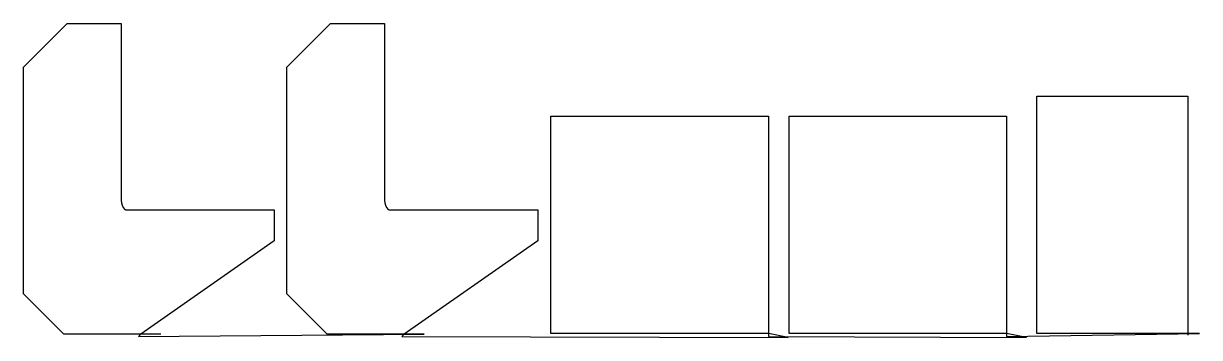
# Model space of a CAD drawing. Header units: metres. Extents: x 1187 to 2952, y 14 to 486.
import ezdxf

# ---------------------------------------------------------------- set-up
doc = ezdxf.new("R2010")
doc.units = ezdxf.units.M

msp = doc.modelspace()

# ---------------------------------------------------------------- linework, layer by layer
at = {"layer": 'TOOL_0'}
for p, q in [((1187.186, 420.205), (1252.625, 485.644)), ((1252.625, 485.644), (1333.686, 485.644)), ((1333.686, 485.644), (1333.686, 219.894)), ((1582.693, 420.204), (1648.132, 485.643)), ((1648.132, 485.643), (1729.193, 485.643)), ((1729.193, 485.643), (1729.193, 219.893)), ((1187.186, 79.584), (1187.186, 420.205)), ((1582.693, 79.583), (1582.693, 420.204)), ((2708.497, 20.124), (2708.497, 376.624)), ((2708.497, 376.624), (2934.997, 376.624)), ((2934.997, 376.624), (2934.997, 20.124)), ((1978.822, 20.159), (1978.822, 346.659)), ((1978.822, 346.659), (2305.322, 346.659)), ((2305.322, 346.659), (2305.322, 20.159)), ((2336.488, 20.159), (2336.488, 346.659)), ((2336.488, 346.659), (2662.988, 346.659)), ((2662.988, 346.659), (2662.988, 20.159)), ((1341.756, 205.644), (1563.686, 205.644)), ((1563.686, 205.644), (1563.686, 159.504)), ((1737.263, 205.643), (1959.193, 205.643)), ((1959.193, 205.643), (1959.193, 159.503)), ((1563.686, 159.504), (1363.172, 19.144)), ((1959.193, 159.503), (1758.679, 19.143)), ((1247.625, 19.145), (1187.186, 79.584)), ((1643.132, 19.144), (1582.693, 79.583)), ((1363.172, 19.145), (1247.625, 19.145)), ((1363.172, 19.144), (1359.747, 15.744)), ((1359.747, 15.744), (1788.738, 19.144)), ((1393.232, 19.145), (1363.172, 19.145)), ((1758.679, 19.144), (1643.132, 19.144)), ((1758.679, 19.143), (1755.254, 15.743)), ((1788.738, 19.144), (1758.679, 19.144)), ((2305.322, 20.159), (1978.822, 20.159)), ((2335.284, 14.198), (2305.322, 20.159)), ((2305.322, 20.159), (2305.322, 15.657)), ((2662.988, 20.159), (2336.488, 20.159)), ((2692.951, 14.198), (2662.988, 20.159)), ((2662.988, 20.159), (2662.988, 15.657)), ((2662.988, 15.657), (2952.497, 20.124)), ((2934.997, 20.124), (2708.497, 20.124)), ((2952.497, 20.124), (2934.997, 20.124)), ((2934.997, 20.124), (2934.997, 17.624)), ((1755.254, 15.743), (2335.284, 14.198)), ((2305.322, 15.657), (2692.951, 14.198))]:
    msp.add_line(p, q, dxfattribs=at)
for centre, radius, start, end in [((1352.582, 219.832), 18.896, 179.812006, 224.783451), ((1748.089, 219.831), 18.896, 179.812006, 224.783451), ((1341.785, 209.978), 4.335, 232.894819, 269.616624), ((1737.292, 209.977), 4.335, 232.894819, 269.616624)]:
    msp.add_arc(centre, radius, start, end, dxfattribs=at)

doc.saveas('drawing.dxf')
